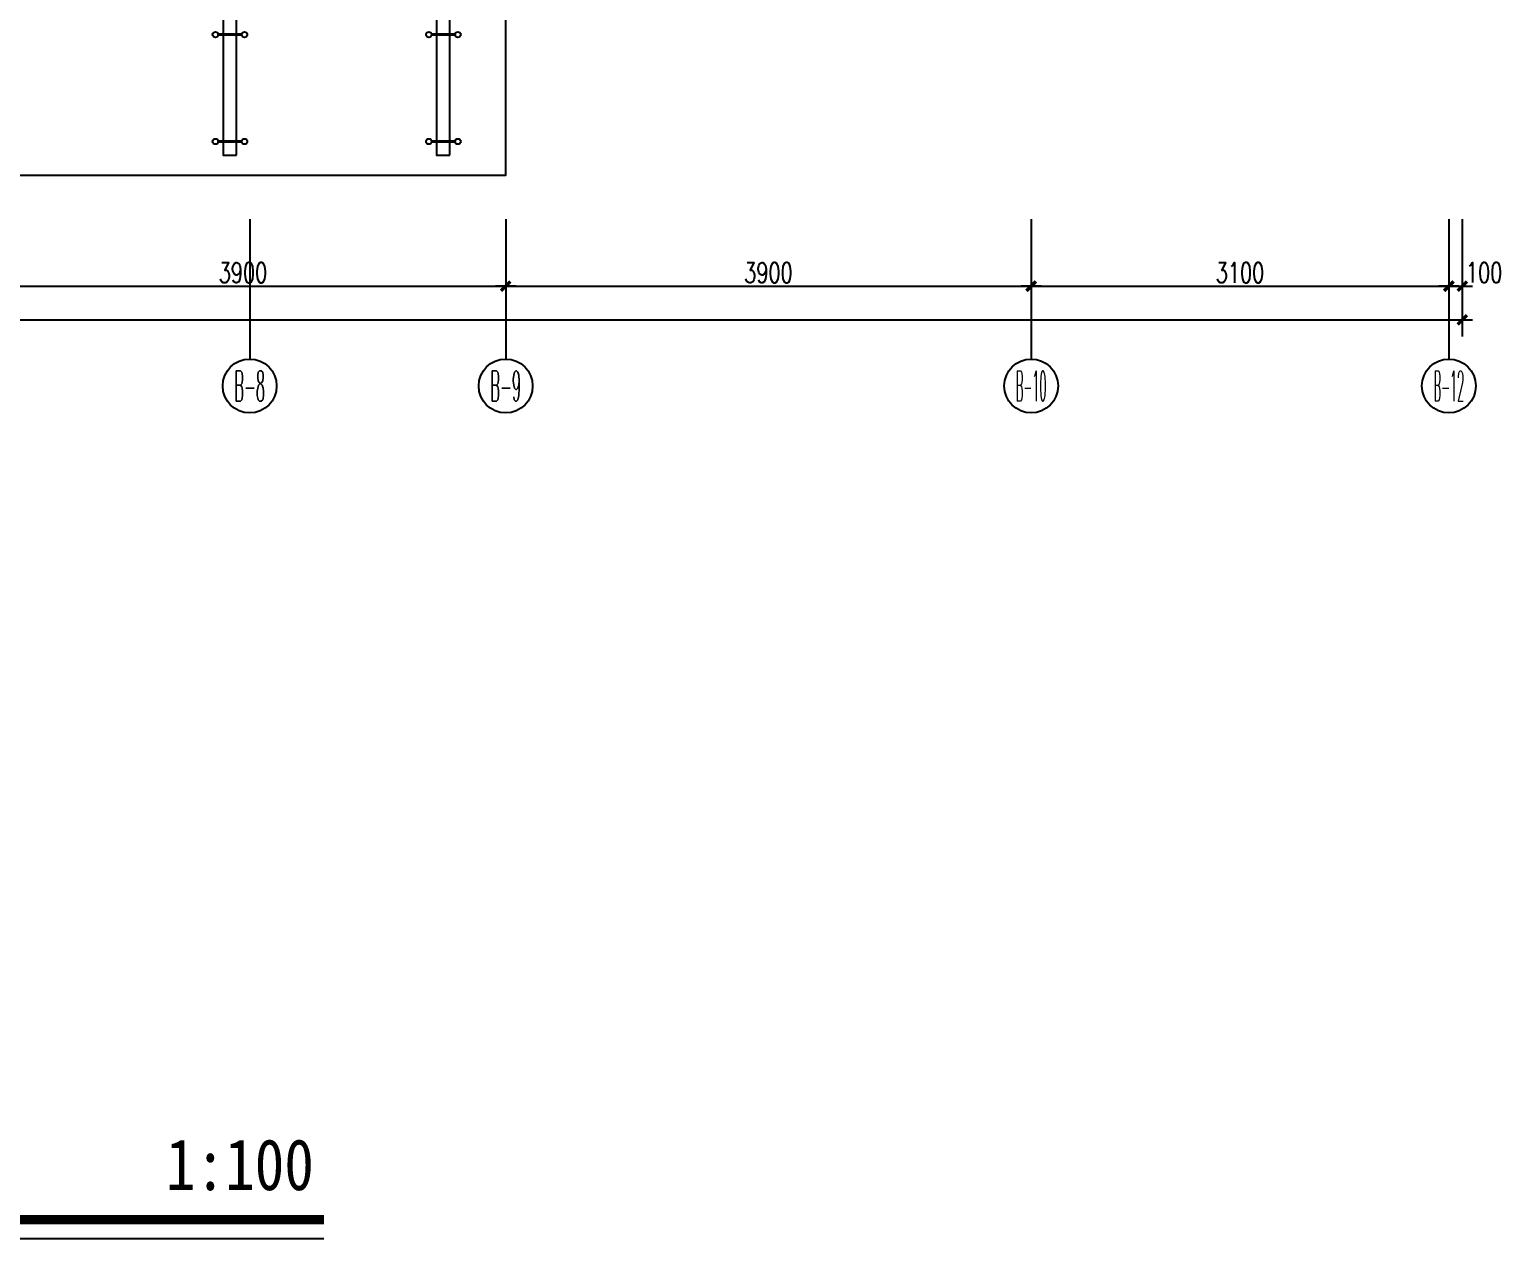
# Model space of a CAD drawing. Extents: x -41969 to 449372, y 65390 to 759577.
# Drawn here: x 200290 to 211209, y 693900 to 702875 of the extents above; entities that cross this region are included whole.
import ezdxf
from ezdxf.enums import TextEntityAlignment as Align

# ---------------------------------------------------------------- set-up
doc = ezdxf.new("R2010")
doc.units = 0
doc.header["$LTSCALE"] = 1000
doc.header["$MEASUREMENT"] = 0
for name, color, linetype in [('AXIS_TEXT', 7, 'Continuous'), ('DIM_SYMB', 3, 'Continuous'), ('PUB_TEXT', 7, 'Continuous'), ('室外建筑', 8, 'Continuous'), ('标注', 1, 'Continuous')]:
    doc.layers.add(name, color=color, linetype=linetype)
doc.styles.add('_TCH_AXIS', font='COMPLEX', dxfattribs={"bigfont": 'GBCBIG'})
doc.styles.add('COMPLEX', font='complex_.ttf')
doc.styles.add('DIM_FONT', font='SIMPLEX', dxfattribs={"width": 0.7, "bigfont": 'GBCBIG'})
doc.styles.add('宋体', font='', dxfattribs={"width": 0.85})
doc.styles.get('宋体').set_extended_font_data('NSimSun')
doc.dimstyles.new('DIMN', dxfattribs={"dimtxt": 300, "dimasz": 1, "dimexe": 250, "dimexo": 0, "dimgap": 150, "dimtad": 1, "dimdec": 0, "dimzin": 0, "dimdsep": 46, "dimtxsty": 'DIM_FONT', "dimblk": '_DIMX', "dimcen": 0.09, "dimclrd": 1, "dimclrt": 7, "dimadec": 0, "dimazin": 0, "dimtfac": 1, "dimtdec": 0, "dimtix": 1, "dimtmove": 2, "dimatfit": 3, "dimldrblk": '_DIMX', "dimfxl": 0, "dimtolj": 1, "dimtzin": 0, "dimarcsym": 0})

# ---------------------------------------------------------------- blocks, each defined once
blk = doc.blocks.new('_DIMX')
blk.add_line((-150, 0), (150, 0))
at = {"const_width": 50}
blk.add_lwpolyline([(-70, -70), (70, 70)], dxfattribs=at)
blk = doc.blocks.new('*D102')
at = {"layer": 'Defpoints', "color": 0}
for p in [(104879, -2169371), (108779, -2169371), (108779, -2169867)]:
    blk.add_point(p, dxfattribs=at)
at = {"layer": '标注', "color": 0, "lineweight": -2}
for p, q in [((104879, -2169371), (104879, -2169992)), ((108779, -2169371), (108779, -2169992))]:
    blk.add_line(p, q, dxfattribs=at)
at = {"layer": '标注', "color": 1, "lineweight": -2}
blk.add_line((104880, -2169867), (108779, -2169867), dxfattribs=at)
at = {"layer": '标注', "color": 1, "lineweight": -2, "xscale": 0.5, "yscale": 0.5, "zscale": 0.5, "rotation": 180}
blk.add_blockref('_DIMX', (104879, -2169867), dxfattribs=at)
at = {"layer": '标注', "color": 1, "lineweight": -2, "xscale": 0.5, "yscale": 0.5, "zscale": 0.5}
blk.add_blockref('_DIMX', (108779, -2169867), dxfattribs=at)
at = {"layer": '标注', "color": 7, "insert": (106829, -2169767), "char_height": 150, "attachment_point": 5, "style": 'DIM_FONT'}
blk.add_mtext('\\A1;3900', dxfattribs=at)
blk = doc.blocks.new('*D103')
at = {"layer": 'Defpoints', "color": 0}
for p in [(108779, -2169371), (112679, -2169371), (112679, -2169867)]:
    blk.add_point(p, dxfattribs=at)
at = {"layer": '标注', "color": 0, "lineweight": -2}
for p, q in [((108779, -2169371), (108779, -2169992)), ((112679, -2169371), (112679, -2169992))]:
    blk.add_line(p, q, dxfattribs=at)
at = {"layer": '标注', "color": 1, "lineweight": -2}
blk.add_line((108780, -2169867), (112679, -2169867), dxfattribs=at)
at = {"layer": '标注', "color": 1, "lineweight": -2, "xscale": 0.5, "yscale": 0.5, "zscale": 0.5, "rotation": 180}
blk.add_blockref('_DIMX', (108779, -2169867), dxfattribs=at)
at = {"layer": '标注', "color": 1, "lineweight": -2, "xscale": 0.5, "yscale": 0.5, "zscale": 0.5}
blk.add_blockref('_DIMX', (112679, -2169867), dxfattribs=at)
at = {"layer": '标注', "color": 7, "insert": (110729, -2169767), "char_height": 150, "attachment_point": 5, "style": 'DIM_FONT'}
blk.add_mtext('\\A1;3900', dxfattribs=at)
blk = doc.blocks.new('*D104')
at = {"layer": 'Defpoints', "color": 0}
for p in [(112679, -2169371), (115779, -2169371), (115779, -2169867)]:
    blk.add_point(p, dxfattribs=at)
at = {"layer": '标注', "color": 0, "lineweight": -2}
for p, q in [((112679, -2169371), (112679, -2169992)), ((115779, -2169371), (115779, -2169992))]:
    blk.add_line(p, q, dxfattribs=at)
at = {"layer": '标注', "color": 1, "lineweight": -2}
blk.add_line((112680, -2169867), (115779, -2169867), dxfattribs=at)
at = {"layer": '标注', "color": 1, "lineweight": -2, "xscale": 0.5, "yscale": 0.5, "zscale": 0.5, "rotation": 180}
blk.add_blockref('_DIMX', (112679, -2169867), dxfattribs=at)
at = {"layer": '标注', "color": 1, "lineweight": -2, "xscale": 0.5, "yscale": 0.5, "zscale": 0.5}
blk.add_blockref('_DIMX', (115779, -2169867), dxfattribs=at)
at = {"layer": '标注', "color": 7, "insert": (114229, -2169767), "char_height": 150, "attachment_point": 5, "style": 'DIM_FONT'}
blk.add_mtext('\\A1;3100', dxfattribs=at)
blk = doc.blocks.new('*D105')
at = {"layer": 'Defpoints', "color": 0}
for p in [(115779, -2169371), (115879, -2169371), (115879, -2169867)]:
    blk.add_point(p, dxfattribs=at)
at = {"layer": '标注', "color": 0, "lineweight": -2}
for p, q in [((115779, -2169371), (115779, -2169992)), ((115879, -2169371), (115879, -2169992))]:
    blk.add_line(p, q, dxfattribs=at)
at = {"layer": '标注', "color": 1, "lineweight": -2}
blk.add_line((115780, -2169867), (115879, -2169867), dxfattribs=at)
at = {"layer": '标注', "color": 1, "lineweight": -2, "xscale": 0.5, "yscale": 0.5, "zscale": 0.5, "rotation": 180}
blk.add_blockref('_DIMX', (115779, -2169867), dxfattribs=at)
at = {"layer": '标注', "color": 1, "lineweight": -2, "xscale": 0.5, "yscale": 0.5, "zscale": 0.5}
blk.add_blockref('_DIMX', (115879, -2169867), dxfattribs=at)
at = {"layer": '标注', "color": 7, "insert": (116041, -2169766), "char_height": 150, "attachment_point": 5, "style": 'DIM_FONT'}
blk.add_mtext('\\A1;100', dxfattribs=at)
blk = doc.blocks.new('*D106')
at = {"layer": 'Defpoints', "color": 0}
for p in [(86079, -2169371), (115879, -2169371), (115879, -2170117)]:
    blk.add_point(p, dxfattribs=at)
at = {"layer": '标注', "color": 0, "lineweight": -2}
for p, q in [((86079, -2169371), (86079, -2170242)), ((115879, -2169371), (115879, -2170242))]:
    blk.add_line(p, q, dxfattribs=at)
at = {"layer": '标注', "color": 1, "lineweight": -2}
blk.add_line((86080, -2170117), (115879, -2170117), dxfattribs=at)
at = {"layer": '标注', "color": 1, "lineweight": -2, "xscale": 0.5, "yscale": 0.5, "zscale": 0.5, "rotation": 180}
blk.add_blockref('_DIMX', (86079, -2170117), dxfattribs=at)
at = {"layer": '标注', "color": 1, "lineweight": -2, "xscale": 0.5, "yscale": 0.5, "zscale": 0.5}
blk.add_blockref('_DIMX', (115879, -2170117), dxfattribs=at)
at = {"layer": '标注', "color": 7, "insert": (100979, -2170017), "char_height": 150, "attachment_point": 5, "style": 'DIM_FONT'}
blk.add_mtext('\\A1;29800', dxfattribs=at)
blk = doc.blocks.new('_AXISO')
blk.add_circle((0, 0), 0.5)
at = {"layer": 'AXIS_TEXT', "style": 'COMPLEX', "width": 1.041667}
blk.add_attdef('A', text='', height=0.56, dxfattribs=at).set_placement((-0.25, -0.28), (0.25, -0.28), align=Align.FIT)
blk = doc.blocks.new('A$C1C350876')
at = {"layer": '标注', "color": 1}
for p, q in [((7024.6, -12291.6), (7024.6, -13329.1)), ((8924.6, -12291.6), (8924.6, -13329.1)), ((12824.6, -12291.6), (12824.6, -13329.1)), ((15924.6, -12291.6), (15924.6, -13329.1))]:
    blk.add_line(p, q, dxfattribs=at)
ref = blk.add_blockref('_AXISO', (7024.6, -13529.1), dxfattribs=dict(at, xscale=400, yscale=400, zscale=400))
ref.add_attrib('A', 'B-8', dxfattribs={"layer": 'AXIS_TEXT', "height": 226.27, "style": '_TCH_AXIS', "width": 0.33871}).set_placement((6911.5, -13642.2), (7137.8, -13642.2), align=Align.FIT)
ref = blk.add_blockref('_AXISO', (8924.6, -13529.1), dxfattribs=dict(at, xscale=400, yscale=400, zscale=400))
ref.add_attrib('A', 'B-9', dxfattribs={"layer": 'AXIS_TEXT', "height": 226.27, "style": '_TCH_AXIS', "width": 0.33871}).set_placement((8811.5, -13642.2), (9037.8, -13642.2), align=Align.FIT)
ref = blk.add_blockref('_AXISO', (12824.6, -13529.1), dxfattribs=dict(at, xscale=400, yscale=400, zscale=400))
ref.add_attrib('A', 'B-10', dxfattribs={"layer": 'AXIS_TEXT', "height": 226.27, "style": '_TCH_AXIS', "width": 0.272727}).set_placement((12711.5, -13642.2), (12937.8, -13642.2), align=Align.FIT)
ref = blk.add_blockref('_AXISO', (15924.6, -13529.1), dxfattribs=dict(at, xscale=400, yscale=400, zscale=400))
ref.add_attrib('A', 'B-12', dxfattribs={"layer": 'AXIS_TEXT', "height": 226.27, "style": '_TCH_AXIS', "width": 0.272727}).set_placement((15811.5, -13642.2), (16037.8, -13642.2), align=Align.FIT)
for p1, p2, distance, picture, middle in [((-13775.4, -12291.6), (16024.6, -12291.6), -746.8, '*D106', (1124.6, -12938.4)), ((5024.6, -12291.6), (8924.6, -12291.6), -496.8, '*D102', (6974.6, -12688.4)), ((8924.6, -12291.6), (12824.6, -12291.6), -496.8, '*D103', (10874.6, -12688.4)), ((12824.6, -12291.6), (15924.6, -12291.6), -496.8, '*D104', (14374.6, -12688.4))]:
    dim = blk.add_aligned_dim(p1=p1, p2=p2, distance=distance, dimstyle='DIMN', override={"dimscale": 0.5, "dimgap": 50}, dxfattribs=at)
    dim.commit()
    dim.dimension.update_dxf_attribs({"geometry": picture, "text_midpoint": middle, "insert": (-99854.4, 2157078.9)})
dim = blk.add_linear_dim(base=(16024.6, -12788.4), p1=(15924.6, -12291.6), p2=(16024.6, -12291.6), angle=0, dimstyle='DIMN', override={"dimscale": 0.5, "dimgap": 50}, dxfattribs=at)
dim.commit()
dim.dimension.update_dxf_attribs({"geometry": '*D105', "text_midpoint": (16187, -12687.2), "dimtype": 129, "insert": (-99854.4, 2157078.9)})

msp = doc.modelspace()

# ---------------------------------------------------------------- linework, layer by layer
at = {"layer": 'DIM_SYMB', "const_width": 70}
msp.add_lwpolyline([(195859.2, 694039.8), (202475.5, 694039.8)], dxfattribs=at)
at = {"layer": 'DIM_SYMB'}
msp.add_lwpolyline([(195859.2, 693899.8), (202475.5, 693899.8)], dxfattribs=at)
at = {"layer": '室外建筑'}
for p, q in [((201865.4, 702839.2), (201691.1, 702839.2)), ((201865.4, 702831.5), (201691.1, 702831.5)), ((203449.5, 702839.2), (203275.3, 702839.2)), ((203449.5, 702831.5), (203275.3, 702831.5)), ((201865.4, 702045.4), (201691.1, 702045.4)), ((201865.4, 702037.7), (201691.1, 702037.7)), ((203449.5, 702045.4), (203275.3, 702045.4)), ((203449.5, 702037.7), (203275.3, 702037.7))]:
    msp.add_line(p, q, dxfattribs=at)
msp.add_lwpolyline([(196424.9, 702992.2), (196424.9, 701792.2), (203824.9, 701792.2), (203824.9, 702992.2)], dxfattribs=at)
for points in [[(201826.9, 701942.2), (201826.9, 702992.2), (201726.9, 702992.2), (201726.9, 701942.2)], [(203411, 701942.2), (203411, 702992.2), (203311, 702992.2), (203311, 701942.2)]]:
    msp.add_lwpolyline(points, close=True, dxfattribs=at)
for centre in [(201670.5, 702836.3), (201886, 702836.3), (203254.7, 702836.3), (203470.1, 702836.3), (201670.5, 702042.5), (201886, 702042.5), (203254.7, 702042.5), (203470.1, 702042.5)]:
    msp.add_circle(centre, 20.6, dxfattribs=at)

# ---------------------------------------------------------------- block references
at = {"layer": '标注'}
msp.add_blockref('A$C1C350876', (194900.2, 713757.2), dxfattribs=at)

# ---------------------------------------------------------------- texts
at = {"layer": 'PUB_TEXT', "style": '宋体', "width": 0.85}
msp.add_text('1:100', height=379.75, dxfattribs=at).set_placement((201303.1, 694259.5))

doc.saveas('drawing.dxf')
